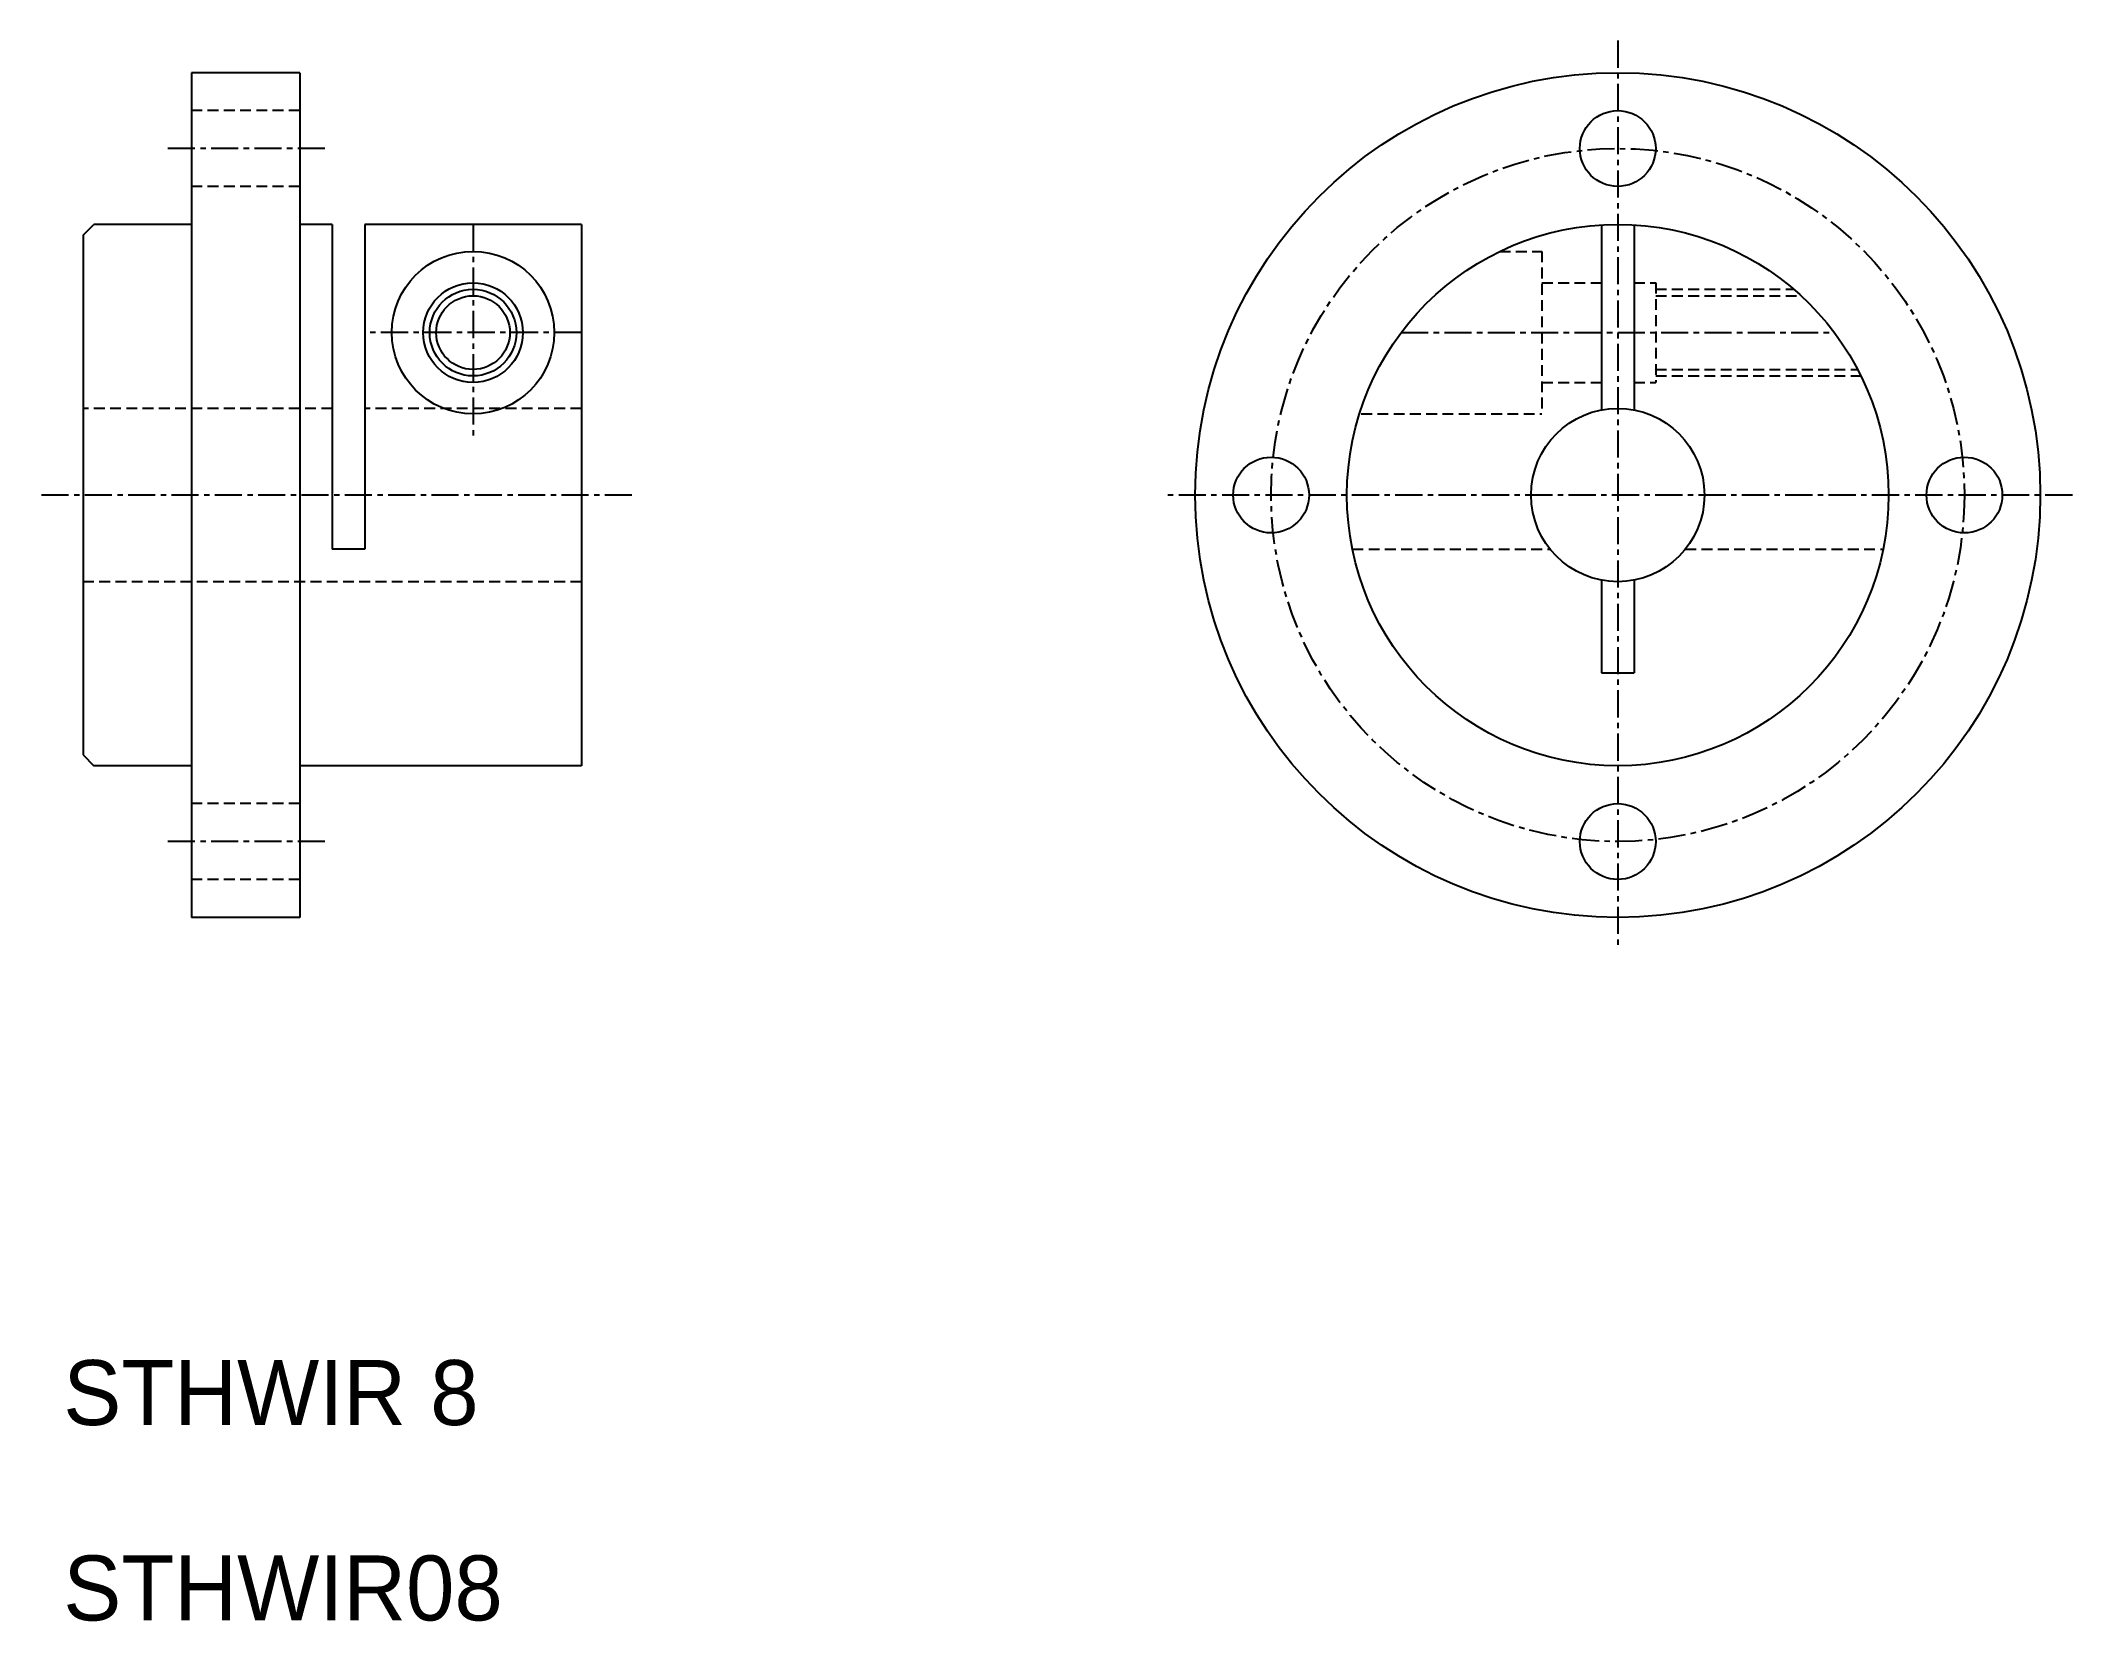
# Model space of a CAD drawing. Extents: x 16 to 109.7, y 65.4 to 138.4.
import ezdxf

# ---------------------------------------------------------------- set-up
doc = ezdxf.new("R2010")
doc.units = 0
doc.linetypes.add('CENTER', pattern=[2, 1.25, -0.25, 0.25, -0.25])
doc.linetypes.add('DASHED', pattern=[0.75, 0.5, -0.25])
doc.layers.get('0').update_dxf_attribs({"linetype": 'CONTINUOUS'})
doc.layers.add('CENTER', color=1, linetype='CENTER')

msp = doc.modelspace()

# ---------------------------------------------------------------- linework, layer by layer
at = {"color": 7, "linetype": 'CONTINUOUS'}
for p, q in [((22.929, 136.911), (22.929, 97.911)), ((27.929, 136.911), (22.929, 136.911)), ((27.929, 136.911), (27.929, 97.911)), ((29.429, 129.911), (27.929, 129.911)), ((29.429, 129.911), (29.429, 114.911)), ((30.929, 129.911), (30.929, 114.911)), ((40.929, 129.911), (30.929, 129.911)), ((40.929, 129.911), (40.929, 104.911)), ((88.015, 129.889), (88.015, 121.34)), ((89.515, 129.889), (89.515, 121.34)), ((17.929, 129.411), (17.929, 105.411)), ((30.929, 114.911), (29.429, 114.911)), ((88.015, 113.482), (88.015, 109.208)), ((89.515, 113.482), (89.515, 109.208)), ((88.015, 109.208), (89.515, 109.208)), ((40.929, 104.911), (27.929, 104.911)), ((27.929, 97.911), (22.929, 97.911))]:
    msp.add_line(p, q, dxfattribs=at)
at = {"color": 3, "linetype": 'DASHED'}
for p, q in [((27.929, 135.161), (22.929, 135.161)), ((27.929, 131.661), (22.929, 131.661)), ((83.316, 128.661), (85.265, 128.661)), ((85.265, 128.661), (85.265, 121.161)), ((85.265, 127.211), (88.015, 127.211)), ((89.515, 127.211), (90.515, 127.211)), ((90.515, 127.211), (90.515, 122.611)), ((90.515, 126.911), (96.889, 126.911)), ((90.515, 126.611), (97.227, 126.611)), ((90.515, 123.211), (99.838, 123.211)), ((90.515, 122.911), (99.99, 122.911)), ((85.265, 122.611), (88.015, 122.611)), ((89.515, 122.611), (90.515, 122.611)), ((29.429, 121.411), (17.929, 121.411)), ((40.929, 121.411), (30.929, 121.411)), ((76.922, 121.161), (85.265, 121.161)), ((76.518, 114.911), (85.642, 114.911)), ((91.887, 114.911), (101.012, 114.911)), ((40.929, 113.411), (17.929, 113.411)), ((27.929, 103.161), (22.929, 103.161)), ((27.929, 99.661), (22.929, 99.661))]:
    msp.add_line(p, q, dxfattribs=at)
for p, q in [((17.929, 129.411), (18.429, 129.911)), ((22.929, 129.911), (18.429, 129.911)), ((17.929, 105.411), (18.429, 104.911)), ((22.929, 104.911), (18.429, 104.911))]:
    msp.add_line(p, q)
at = {"color": 7, "linetype": 'CONTINUOUS'}
for centre, radius in [((88.765, 117.411), 19.5), ((88.765, 133.411), 1.75), ((88.765, 117.411), 12.5), ((35.929, 124.911), 3.75), ((35.929, 124.911), 2.3), ((35.929, 124.911), 1.7), ((88.765, 117.411), 4), ((72.765, 117.411), 1.75), ((104.765, 117.411), 1.75), ((88.765, 101.411), 1.75)]:
    msp.add_circle(centre, radius, dxfattribs=at)
at = {"color": 3, "linetype": 'CONTINUOUS'}
msp.add_circle((35.929, 124.911), 2, dxfattribs=at)
at = {"layer": 'CENTER', "color": 1, "linetype": 'CENTER'}
for p, q in [((88.765, 138.394), (88.765, 96.428)), ((29.091, 133.411), (21.747, 133.411)), ((35.929, 129.911), (35.929, 119.911)), ((40.929, 124.911), (30.929, 124.911)), ((78.765, 124.911), (98.765, 124.911)), ((43.263, 117.411), (15.97, 117.411)), ((109.748, 117.411), (67.782, 117.411)), ((29.091, 101.411), (21.747, 101.411))]:
    msp.add_line(p, q, dxfattribs=at)
msp.add_circle((88.765, 117.411), 16, dxfattribs=at)

# ---------------------------------------------------------------- texts
at = {"color": 7, "linetype": 'CONTINUOUS'}
for s, p in [('STHWIR 8', (17.016, 74.467)), ('STHWIR08', (17.016, 65.446))]:
    msp.add_text(s, height=3, dxfattribs=at).set_placement(p)

doc.saveas('drawing.dxf')
